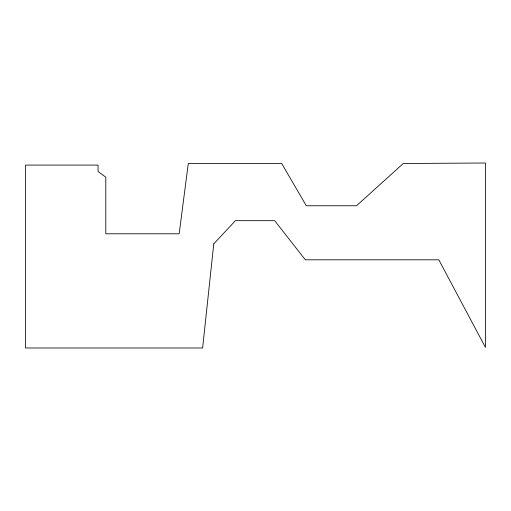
<?xml version="1.0" encoding="UTF-8"?>
<svg xmlns="http://www.w3.org/2000/svg" width="511" height="511" viewBox="0 0 511 511"><rect width="100%" height="100%" fill="white"/><g stroke="black" fill="none" stroke-linecap="round" stroke-linejoin="round"><path stroke-width="0.77" d="M213.77 243.83L202.624 347.991L25.55 347.991L25.55 165.085L98.048 165.085L98.048 171.492L105.803 177.17L105.803 233.789L179.163 233.789L188.291 163.494L281.702 163.494L306.293 205.754L356.525 205.754L403.3 163.494L485.45 163.009L485.45 347.416L438.802 259.805L305.31 259.805L274.675 220.675L235.437 220.675L213.77 243.83"/></g></svg>
